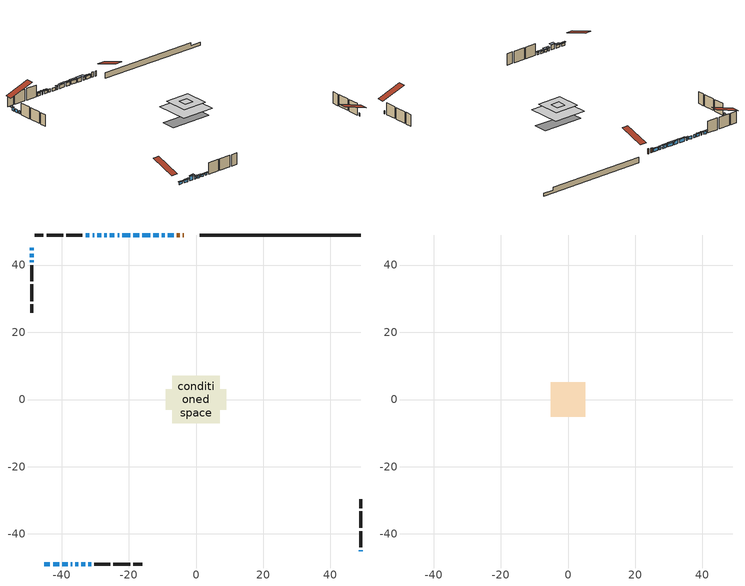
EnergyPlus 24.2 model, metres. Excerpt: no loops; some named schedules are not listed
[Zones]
conditioned space
 floor outside (Floor1 construction): -0.42,-0.42 -0.42,0.42 0.42,0.42 0.42,-0.42 z1.37
 floor outside (Floor2 construction): -0.68,-0.68 -0.68,0.68 0.68,0.68 0.68,-0.68 z1.37
 floor adiabatic (AdiabaticFloorConstruction): -7.13,-7.13 -7.13,7.13 7.13,7.13 7.13,-7.13 z3.81
 floor foundation (Slab1 construction): -8.95,-3.01 -8.95,3.01 8.95,3.01 8.95,-3.01 z-1.07
 wall outside (AdiabaticWallConstruction 1): -3.62,48.92 -3.97,48.92 / -4.9,48.92 -5.72,48.92 z1.37:3.4
 wall outside (AdiabaticWallConstruction): -6.65,48.92 -8.43,48.92 / -9.36,48.92 -10.12,48.92 z1.37:2.64; -45.16,-48.92 -43.43,-48.92 z1.37:2.29; 48.92,-45.16 48.92,-44.8 / -24.25,48.92 -25.63,48.92 / -26.56,48.92 -27.3,48.92 / -48.92,43.4 -48.92,42.37 / -48.92,41.45 -48.92,40.87 z1.37:2.59; -11.05,48.92 -12.73,48.92 / -13.65,48.92 -16.02,48.92 / -16.94,48.92 -18.62,48.92 / -19.55,48.92 -21.94,48.92 / -48.92,45.16 -48.92,44.32 z1.37:2.84; -22.86,48.92 -23.32,48.92 / -28.22,48.92 -29.39,48.92 / -30.32,48.92 -30.78,48.92 / -31.71,48.92 -32.85,48.92 z1.37:2.54; -42.51,-48.92 -40.73,-48.92 z1.37:2.51; -39.8,-48.92 -38.2,-48.92 z1.37:3.4; -37.27,-48.92 -36.81,-48.92 z1.37:2.39; -35.89,-48.92 -35.04,-48.92 z1.37:2.36; -34.12,-48.92 -32.95,-48.92 / -32.02,-48.92 -31.18,-48.92 z1.37:2.23
 wall outside (Wall1 construction): -33.78,48.92 -38.53,48.92 / -30.25,-48.92 -25.5,-48.92 / -48.92,39.94 -48.92,35.19 / 48.92,-43.87 48.92,-39.12 z1.37:6.25
 wall outside (Wall2 construction): -39.46,48.92 -44.44,48.92 / -24.58,-48.92 -19.59,-48.92 / -48.92,34.26 -48.92,29.28 / 48.92,-38.19 48.92,-33.21 z1.37:6.25
 wall outside (Wall3 construction): -45.37,48.92 -47.99,48.92 / -18.66,-48.92 -16.04,-48.92 / -48.92,28.35 -48.92,25.73 / 48.92,-32.28 48.92,-29.65 z1.37:6.25
 wall foundation (FoundationWall1 construction): 1.07,48.92,-1.07 1.07,48.92,1.37 44.14,48.92,1.37 44.14,48.92,0.07 48.92,48.92,0.07 48.92,48.92,-1.07
 window (WindowConstruction): -6.65,48.92 -8.43,48.92 z1.37:2.64
 window (WindowConstruction 7): -45.16,-48.92 -43.43,-48.92 z1.37:2.28
 window (WindowConstruction 18): -9.36,48.92 -10.12,48.92 z1.37:2.64
 window (WindowConstruction 8): 48.92,-45.16 48.92,-44.8 z1.37:2.59
 window (WindowConstruction 9): -11.05,48.92 -12.73,48.92 z1.37:2.84
 window (WindowConstruction 10): -13.65,48.92 -16.02,48.92 z1.37:2.84
 window (WindowConstruction 11): -16.95,48.92 -18.62,48.92 z1.37:2.84
 window (WindowConstruction 12): -19.55,48.92 -21.94,48.92 z1.37:2.84
 window (WindowConstruction 1): -22.87,48.92 -23.32,48.92 z1.37:2.54
 window (WindowConstruction 13): -42.51,-48.92 -40.73,-48.92 z1.37:2.51
 window (WindowConstruction 14): -39.8,-48.92 -38.2,-48.92 z1.37:3.4
 window (WindowConstruction 15): -37.27,-48.92 -36.81,-48.92 z1.37:2.38
 window (WindowConstruction 16): -35.88,-48.92 -35.05,-48.92 z1.37:2.36
 window (WindowConstruction 17): -48.92,45.16 -48.92,44.32 z1.37:2.84
 window (WindowConstruction 19): -24.25,48.92 -25.63,48.92 z1.37:2.59
 window (WindowConstruction 20): -26.56,48.92 -27.3,48.92 z1.37:2.59
 window (WindowConstruction 21): -48.92,43.4 -48.92,42.37 z1.37:2.59
 window (WindowConstruction 22): -48.92,41.45 -48.92,40.87 z1.37:2.59
 window (WindowConstruction 2): -28.22,48.92 -29.39,48.92 z1.37:2.54
 window (WindowConstruction 3): -30.32,48.92 -30.78,48.92 z1.37:2.54
 window (WindowConstruction 4): -31.71,48.92 -32.85,48.92 z1.37:2.54
 window (WindowConstruction 5): -34.12,-48.92 -32.95,-48.92 z1.37:2.23
 window (WindowConstruction 6): -32.02,-48.92 -31.18,-48.92 z1.37:2.23
 door (Door): -3.62,48.92 -3.97,48.92 z1.37:3.4
 door (Door 1): -4.9,48.92 -5.72,48.92 z1.37:3.4
 ceiling adiabatic (AdiabaticFloorConstruction): 7.13,-7.13 7.13,7.13 -7.13,7.13 -7.13,-7.13 z3.81
attic - vented
 floor to conditioned space (Floor3 construction Reversed): -1.85,-1.85 -1.85,1.85 1.85,1.85 1.85,-1.85 z6.25
 floor to conditioned space (Floor4 construction Reversed): -5.19,-5.19 -5.19,5.19 5.19,5.19 5.19,-5.19 z6.25
 roof outside (Roof1 construction): -2.69,48.92,6.25 -2.69,38.18,9.83 0.14,38.18,9.83 0.14,48.92,6.25; -46.09,-48.92,6.25 -46.09,-38.18,9.83 -48.92,-38.18,9.83 -48.92,-48.92,6.25; -48.92,46.09,6.25 -38.18,46.09,9.83 -38.18,48.92,9.83 -48.92,48.92,6.25; 48.92,-46.09,6.25 38.18,-46.09,9.83 38.18,-48.92,9.83 48.92,-48.92,6.25
shading: -8.73,48.92 -6.35,48.92 -6.35,49.53 -8.73,49.53 z2.94; -43.14,-48.92 -45.46,-48.92 -45.46,-49.53 -43.14,-49.53 z2.58; -10.42,48.92 -9.06,48.92 -9.06,50.44 -10.42,50.44 z2.94; -13.02,48.92 -10.75,48.92 -10.75,49.83 -13.02,49.83 z3.14; -16.32,48.92 -13.36,48.92 -13.36,49.83 -16.32,49.83 z3.14; -18.92,48.92 -16.65,48.92 -16.65,49.53 -18.92,49.53 z3.14; -22.24,48.92 -19.25,48.92 -19.25,49.53 -22.24,49.53 z3.14; -23.62,48.92 -22.57,48.92 -22.57,49.53 -23.62,49.53 z2.84; -40.43,-48.92 -42.8,-48.92 -42.8,-49.83 -40.43,-49.83 z2.81; -37.9,-48.92 -40.1,-48.92 -40.1,-49.83 -37.9,-49.83 z3.7; -36.51,-48.92 -37.57,-48.92 -37.57,-49.83 -36.51,-49.83 z2.68; -34.75,-48.92 -36.18,-48.92 -36.18,-49.83 -34.75,-49.83 z2.66; -48.92,44.03 -48.92,45.46 -49.83,45.46 -49.83,44.03 z3.14; -29.69,48.92 -27.93,48.92 -27.93,49.53 -29.69,49.53 z2.84; -31.08,48.92 -30.02,48.92 -30.02,49.53 -31.08,49.53 z2.84; -33.15,48.92 -31.41,48.92 -31.41,49.53 -33.15,49.53 z2.84; -32.65,-48.92 -34.41,-48.92 -34.41,-49.53 -32.65,-49.53 z2.53; -30.88,-48.92 -32.32,-48.92 -32.32,-49.53 -30.88,-49.53 z2.53
[Building]
Building 1: Terrain=Suburbs
[Site:Location]
Vancouver Intl AP_BC: Latitude {deg}=49.19; Longitude {deg}=-123.18; Time Zone {hr}=-8; Elevation {m}=4; Keep Site Location Information=Yes
[Site:GroundTemperature:Shallow]
8.06451, 6.96315, 6.87495, 7.3976, 9.49575, 11.5841, 13.3946, 14.5416, 14.639, 13.7062, 11.9418, 9.91751
[Site:WaterMainsTemperature]
Calculation Method=Schedule; Temperature Schedule=mains temperature schedule
[Material] Roughness=Rough; Thermal Absorptance=0.9
Name | Thickness {m} | Conductivity {W/m-K} | Density {kg/m3} | Specific Heat {J/kg-K} | Solar Absorptance | Visible Absorptance
asphalt or fiberglass shingles | 0.00635 | 0.162714 | 1121.4 | 1465.45 | 0.4 | 0.4
ceiling loosefill ins | 0.0846667 | 0.0480833 | 16.02 | 1046.75 | 0.7 | 0.7
ceiling stud and cavity | 0.1397 | 0.0989241 | 65.682 | 1177.47 | 0.7 | 0.7
ceiling stud and cavity 1 | 0.1397 | 0.0960498 | 65.682 | 1177.47 | 0.7 | 0.7
concrete 4.0 in. | 0.1016 | 1.803125 | 2242.8 | 837.4 | 0.7 | 0.7
concrete 8.0 in. | 0.2032 | 1.803125 | 2242.8 | 837.4 | 0.7 | 0.7
door material | 0.04445 | 0.188738 | 512.64 | 1214.23 | 0.7 | 0.7
exterior vertical ins | 0.0416097 | 0.029427 | 32.04 | 1214.23 | 0.7 | 0.7
floor covering | 0.0127 | 0.0433444 | 54.468 | 1339.84 | 0.6 | 0.6
floor rigid ins; wall rigid ins | 0.512978 | 0.029427 | 32.04 | 1214.23 | 0.7 | 0.7
floor stud and cavity | 0.1397 | 0.783992 | 92.3553 | 1139.71 | 0.7 | 0.7
floor stud and cavity 1 | 0.1397 | 0.77632 | 92.3553 | 1139.71 | 0.7 | 0.7
floor stud and cavity 2 | 0.1397 | 1.75129 | 37.0049 | 1207.88 | 0.7 | 0.7
furniture material conditioned space 1 | 0.1524 | 0.115458 | 640.8 | 1214.23 | 0.6 | 0.6
gypsum board | 0.0127 | 0.160291 | 801 | 837.4 | 0.6 | 0.6
gypsum board 1 | 0.00254 | 0.160291 | 801 | 837.4 | 0.6 | 0.6
gypsum board 2 | 0.0127 | 0.160291 | 801 | 837.4 | 0.7 | 0.7
osb sheathing 0.5 in. | 0.0127 | 0.115458 | 512.64 | 1214.23 | 0.7 | 0.7
osb sheathing 0.75 in. | 0.01905 | 0.115458 | 512.64 | 1214.23 | 0.7 | 0.7
wall stud and cavity | 0.1397 | 0.101716 | 139.0536 | 1170.24 | 0.7 | 0.7
wall stud and cavity 1 | 0.1397 | 0.102372 | 139.0536 | 1170.24 | 0.7 | 0.7
wall stud and cavity 2 | 0.0889 | 0.49837 | 6.31874 | 1174.65 | 0.7 | 0.7
wall stud and cavity 3 | 0.0889 | 0.380278 | 52.3479 | 1209.89 | 0.7 | 0.7
wall stud and cavity 4 | 0.0889 | 0.391764 | 83.0341 | 1211.67 | 0.7 | 0.7
wood siding | 0.0254 | 0.102417 | 544.68 | 1172.36 | 0.4 | 0.4
wood siding 1 | 0.00254 | 0.102417 | 544.68 | 1172.36 | 0.4 | 0.4
wood siding 2; wood siding 3 | 0.0254 | 0.102417 | 544.68 | 1172.36 | 0.7 | 0.7
[WindowMaterial:SimpleGlazingSystem]
Name | U-Factor {W/m2-K} | Solar Heat Gain Coefficient
WindowMaterial | 3.52206 | 0.71
WindowMaterial 1 | 6.82552 | 0.53
WindowMaterial 10 | 3.8741 | 0.7
WindowMaterial 11 | 3.86842 | 0.7
WindowMaterial 12 | 4.187525 | 0.68
WindowMaterial 13 | 4.29711 | 0.68
WindowMaterial 14 | 6.88685 | 0.53
WindowMaterial 15 | 3.94791 | 0.68
WindowMaterial 16 | 4.56398 | 0.63
WindowMaterial 17 | 4.434518 | 0.67
WindowMaterial 18 | 5.37309 | 0.62
WindowMaterial 19 | 4.59521 | 0.66
WindowMaterial 2 | 3.704895 | 0.69
WindowMaterial 20 | 5.135751 | 0.63
WindowMaterial 3 | 5.47019 | 0.56
WindowMaterial 4 | 3.71455 | 0.69
WindowMaterial 5 | 4.73034 | 0.65
WindowMaterial 6 | 5.09657 | 0.63
WindowMaterial 7 | 4.37036 | 0.67
WindowMaterial 8 | 4.59123 | 0.63
WindowMaterial 9 | 3.78779 | 0.69
[Construction]
AdiabaticFloorConstruction: floor stud and cavity 2, floor rigid ins, osb sheathing 0.75 in., floor covering
AdiabaticWallConstruction: wood siding 2, wall rigid ins, wall stud and cavity 3, gypsum board
AdiabaticWallConstruction 1: wood siding 3, wall rigid ins, wall stud and cavity 3, gypsum board
Door; Door 1: door material
Floor1 construction: floor stud and cavity, osb sheathing 0.75 in., floor covering
Floor2 construction: floor stud and cavity 1, osb sheathing 0.75 in., floor covering
Floor3 construction Reversed: gypsum board, ceiling stud and cavity, ceiling loosefill ins
Floor4 construction Reversed: gypsum board, ceiling stud and cavity 1, ceiling loosefill ins
FoundationWall1 construction: concrete 8.0 in., gypsum board 2
furniture construction conditioned space 1: furniture material conditioned space 1
PartitionWallConstruction: gypsum board, wall stud and cavity 4, gypsum board
Roof1 construction: asphalt or fiberglass shingles
Slab1 construction: concrete 4.0 in.
Wall1 construction: wood siding, osb sheathing 0.5 in., wall stud and cavity, gypsum board
Wall2 construction: wood siding, osb sheathing 0.5 in., wall stud and cavity 1, gypsum board
Wall3 construction: wood siding 1, wall stud and cavity 2, gypsum board 1
WindowConstruction: WindowMaterial
WindowConstruction 1: WindowMaterial 1
WindowConstruction 10: WindowMaterial 10
WindowConstruction 11; WindowConstruction 17; WindowConstruction 9: WindowMaterial 9
WindowConstruction 12: WindowMaterial 11
WindowConstruction 13: WindowMaterial 12
WindowConstruction 14: WindowMaterial 13
WindowConstruction 15: WindowMaterial 14
WindowConstruction 16: WindowMaterial 15
WindowConstruction 18: WindowMaterial 16
WindowConstruction 19: WindowMaterial 17
WindowConstruction 2: WindowMaterial 2
WindowConstruction 20: WindowMaterial 18
WindowConstruction 21: WindowMaterial 19
WindowConstruction 22: WindowMaterial 20
WindowConstruction 3: WindowMaterial 3
WindowConstruction 4: WindowMaterial 4
WindowConstruction 5: WindowMaterial 5
WindowConstruction 6: WindowMaterial 6
WindowConstruction 7: WindowMaterial 7
WindowConstruction 8: WindowMaterial 8
[Zone] Multiplier=1; Part of Total Floor Area=Yes
Name | Volume {m3}
attic - vented | 70.681
conditioned space | 820.8
[Space]
Name | Zone | Volume {m3}
attic - vented 1 | attic - vented | 70.681
conditioned space 1 | conditioned space | 820.8
[ZoneInfiltration:EffectiveLeakageArea]
infil attic - vented 1: Zone or Space=attic - vented 1; Schedule=Always On Discrete; Effective Air Leakage Area {cm2}=5032.14; Stack Coefficient=0.00024897; Wind Coefficient=1.06609e-05
[ZoneMixing]
whole house fan mix: Zone or Space=attic - vented; Schedule=Always On Continuous; Design Flow Rate Calculation Method=Flow/Zone; Design Flow Rate {m3/s}=0; Source Zone or Space=conditioned space
[SurfaceProperty:ExposedFoundationPerimeter]
Slab1: Exposed Perimeter Calculation Method=TotalExposedPerimeter; Total Exposed Perimeter {m}=47.854
[InternalMass] Zone or ZoneList=conditioned space; Space or SpaceList=conditioned space 1
Name | Construction | Surface Area {m2}
furniture mass conditioned space 1 | furniture construction conditioned space 1 | 125.568
partition wall mass | PartitionWallConstruction | 313.92
[Lights]
interior lighting: Zone or ZoneList or Space or SpaceList=conditioned space 1; Schedule=interior lighting schedule; Design Level Calculation Method=LightingLevel; Lighting Level {W}=343.2; Return Air Fraction=0; Fraction Radiant=0.6; Fraction Visible=0.2; Fraction Replaceable=1
[People]
occupants: Zone or ZoneList or Space or SpaceList=conditioned space 1; Number of People Schedule=occupants schedule; Number of People Calculation Method=People; Number of People=3; Fraction Radiant=0.314171; Sensible Heat Fraction=0.56303; Activity Level Schedule=occupants activity schedule; Carbon Dioxide Generation Rate {m3/s-W}=0; Enable ASHRAE 55 Comfort Warnings=No; Mean Radiant Temperature Calculation Type=EnclosureAveraged
[ElectricEquipment] Zone or ZoneList or Space or SpaceList=conditioned space 1; Design Level Calculation Method=EquipmentLevel
Name | Schedule | Design Level {W} | Fraction Latent | Fraction Radiant | Fraction Lost
clothes dryer | clothes dryer schedule | 140.772 | 0.015 | 0.081 | 0.85
clothes washer | clothes washer schedule | 32.1985 | 0.03 | 0.162 | 0.7
cooking range | cooking range schedule | 215.147 | 0.08 | 0.432 | 0.2
dishwasher | dishwasher schedule | 66.8632 | 0.3 | 0.18 | 0.4
fridge | fridge schedule | 72.9452 | 0 | 0.6 | 0
mech vent bath fan 0 | mech vent bath fan 0 schedule | 25.1 | 0 | 0 | 1
mech vent bath fan 1 | mech vent bath fan 1 schedule | 25.1 | 0 | 0 | 1
mech vent house fan | mech vent house fan schedule | 0 | 0 | 0 | 1
mech vent house fan cfis | mech vent house fan cfis schedule | 0 | 0 | 0 | 0
mech vent range fan 0 | mech vent range fan 0 schedule | 57 | 0 | 0 | 1
misc plug loads | misc plug loads schedule | 494.7 | 0.045 | 0.513 | 0.1
whole house fan | Always On Discrete | 0 | 0 | 0 | 1
[OtherEquipment] Zone or ZoneList or Space or SpaceList=conditioned space 1; Design Level Calculation Method=EquipmentLevel
Name | Fuel Type | Schedule | Design Level {W} | Fraction Latent | Fraction Radiant | Fraction Lost
clothes dryer 1 | Electricity | clothes dryer schedule | 0 | 0.015 | 0.081 | 0.85
cooking range 1 | Electricity | cooking range schedule | 0 | 0.08 | 0.432 | 0.2
general water use latent | None | general water use schedule | 62.594 | 1 | 0 | 0
general water use sensible | None | general water use schedule | -61.6891 | 0 | 0.6 | 0
mech vent house fan latent load | None | Always On Discrete | 0 | 1 | 0 | 0
mech vent house fan sensible load | None | Always On Discrete | 0 | 0 | 0 | 0
water heater energy adjustment1 | NaturalGas | Always On Discrete | 0.01 | 0 | 0 | 1
[ZoneInfiltration:DesignFlowRate] Zone or ZoneList or Space or SpaceList=conditioned space 1; Schedule=Always On Discrete; Design Flow Rate Calculation Method=Flow/Zone; Design Flow Rate {m3/s}=0
infil flow; natural vent flow; whole house fan flow
[Foundation:Kiva]
Foundation Kiva 1: Initial Indoor Air Temperature {C}=18; Wall Height Above Grade {m}=1.36998; Wall Depth Below Slab {m}=0.2032; Custom Block Material Name 1=exterior vertical ins; Custom Block Depth 1 {m}=2.43998; Custom Block X Position 1 {m}=0.2159; Custom Block Z Position 1 {m}=0
[Foundation:Kiva:Settings]
Soil Conductivity {W/m-K}=0.849921; Soil Density {kg/m3}=1842.3; Soil Specific Heat {J/kg-K}=418.7; Ground Solar Absorptivity=0.9; Ground Thermal Absorptivity=0.9; Ground Surface Roughness {m}=0.03; Far-Field Width {m}=40; Deep-Ground Boundary Condition=ZeroFlux; Deep-Ground Depth {m}=40; Minimum Cell Dimension {m}=0.2; Maximum Cell Growth Coefficient=3; Simulation Timestep=Timestep
[Exterior:Lights]
exterior lighting: Schedule=exterior lighting schedule; Design Level {W}=75.6
[Schedule:Constant]
Name | Hourly Value
Always On Continuous; mech vent house fan schedule; mech vent house fan cfis schedule; Always On Discrete | 1
occupants activity schedule | 117.228
fridge schedule | 0
[Schedule:Week:Daily]
interior lighting schedule Week Rule - Jan1-Jan27: interior lighting schedule day, interior lighting schedule day, interior lighting schedule day, interior lighting schedule day, interior lighting schedule day, interior lighting schedule day, interior lighting schedule day, interior lighting schedule default day, interior lighting schedule default day, interior lighting schedule default day, interior lighting schedule default day, interior lighting schedule default day
interior lighting schedule Week Rule - Jan28-Feb3: interior lighting schedule day, interior lighting schedule day, interior lighting schedule day, interior lighting schedule day, interior lighting schedule day 1, interior lighting schedule day 1, interior lighting schedule day 1, interior lighting schedule default day, interior lighting schedule default day, interior lighting schedule default day, interior lighting schedule default day, interior lighting schedule default day
interior lighting schedule Week Rule - Feb4-Feb24: interior lighting schedule day 1, interior lighting schedule day 1, interior lighting schedule day 1, interior lighting schedule day 1, interior lighting schedule day 1, interior lighting schedule day 1, interior lighting schedule day 1, interior lighting schedule default day, interior lighting schedule default day, interior lighting schedule default day, interior lighting schedule default day, interior lighting schedule default day
interior lighting schedule Week Rule - Feb25-Mar3: interior lighting schedule day 1, interior lighting schedule day 1, interior lighting schedule day 1, interior lighting schedule day 1, interior lighting schedule day 2, interior lighting schedule day 2, interior lighting schedule day 2, interior lighting schedule default day, interior lighting schedule default day, interior lighting schedule default day, interior lighting schedule default day, interior lighting schedule default day
interior lighting schedule Week Rule - Mar4-Mar31: interior lighting schedule day 2, interior lighting schedule day 2, interior lighting schedule day 2, interior lighting schedule day 2, interior lighting schedule day 2, interior lighting schedule day 2, interior lighting schedule day 2, interior lighting schedule default day, interior lighting schedule default day, interior lighting schedule default day, interior lighting schedule default day, interior lighting schedule default day
interior lighting schedule Week Rule - Apr1-Apr28: interior lighting schedule day 3, interior lighting schedule day 3, interior lighting schedule day 3, interior lighting schedule day 3, interior lighting schedule day 3, interior lighting schedule day 3, interior lighting schedule day 3, interior lighting schedule default day, interior lighting schedule default day, interior lighting schedule default day, interior lighting schedule default day, interior lighting schedule default day
interior lighting schedule Week Rule - Apr29-May5: interior lighting schedule day 3, interior lighting schedule day 3, interior lighting schedule day 4, interior lighting schedule day 4, interior lighting schedule day 4, interior lighting schedule day 4, interior lighting schedule day 4, interior lighting schedule default day, interior lighting schedule default day, interior lighting schedule default day, interior lighting schedule default day, interior lighting schedule default day
interior lighting schedule Week Rule - May6-May26: interior lighting schedule day 4, interior lighting schedule day 4, interior lighting schedule day 4, interior lighting schedule day 4, interior lighting schedule day 4, interior lighting schedule day 4, interior lighting schedule day 4, interior lighting schedule default day, interior lighting schedule default day, interior lighting schedule default day, interior lighting schedule default day, interior lighting schedule default day
interior lighting schedule Week Rule - May27-Jun2: interior lighting schedule day 4, interior lighting schedule day 4, interior lighting schedule day 4, interior lighting schedule day 4, interior lighting schedule day 4, interior lighting schedule day 5, interior lighting schedule day 5, interior lighting schedule default day, interior lighting schedule default day, interior lighting schedule default day, interior lighting schedule default day, interior lighting schedule default day
interior lighting schedule Week Rule - Jun3-Jun30: interior lighting schedule day 5, interior lighting schedule day 5, interior lighting schedule day 5, interior lighting schedule day 5, interior lighting schedule day 5, interior lighting schedule day 5, interior lighting schedule day 5, interior lighting schedule default day, interior lighting schedule default day, interior lighting schedule default day, interior lighting schedule default day, interior lighting schedule default day
interior lighting schedule Week Rule - Jul1-Jul28: interior lighting schedule day 6, interior lighting schedule day 6, interior lighting schedule day 6, interior lighting schedule day 6, interior lighting schedule day 6, interior lighting schedule day 6, interior lighting schedule day 6, interior lighting schedule default day, interior lighting schedule default day, interior lighting schedule default day, interior lighting schedule default day, interior lighting schedule default day
interior lighting schedule Week Rule - Jul29-Aug4: interior lighting schedule day 6, interior lighting schedule day 6, interior lighting schedule day 6, interior lighting schedule day 7, interior lighting schedule day 7, interior lighting schedule day 7, interior lighting schedule day 7, interior lighting schedule default day, interior lighting schedule default day, interior lighting schedule default day, interior lighting schedule default day, interior lighting schedule default day
interior lighting schedule Week Rule - Aug5-Aug25: interior lighting schedule day 7, interior lighting schedule day 7, interior lighting schedule day 7, interior lighting schedule day 7, interior lighting schedule day 7, interior lighting schedule day 7, interior lighting schedule day 7, interior lighting schedule default day, interior lighting schedule default day, interior lighting schedule default day, interior lighting schedule default day, interior lighting schedule default day
interior lighting schedule Week Rule - Aug26-Sep1: interior lighting schedule day 7, interior lighting schedule day 7, interior lighting schedule day 7, interior lighting schedule day 7, interior lighting schedule day 7, interior lighting schedule day 7, interior lighting schedule day 8, interior lighting schedule default day, interior lighting schedule default day, interior lighting schedule default day, interior lighting schedule default day, interior lighting schedule default day
interior lighting schedule Week Rule - Sep2-Sep29: interior lighting schedule day 8, interior lighting schedule day 8, interior lighting schedule day 8, interior lighting schedule day 8, interior lighting schedule day 8, interior lighting schedule day 8, interior lighting schedule day 8, interior lighting schedule default day, interior lighting schedule default day, interior lighting schedule default day, interior lighting schedule default day, interior lighting schedule default day
interior lighting schedule Week Rule - Sep30-Oct6: interior lighting schedule day 8, interior lighting schedule day 9, interior lighting schedule day 9, interior lighting schedule day 9, interior lighting schedule day 9, interior lighting schedule day 9, interior lighting schedule day 9, interior lighting schedule default day, interior lighting schedule default day, interior lighting schedule default day, interior lighting schedule default day, interior lighting schedule default day
interior lighting schedule Week Rule - Oct7-Oct27: interior lighting schedule day 9, interior lighting schedule day 9, interior lighting schedule day 9, interior lighting schedule day 9, interior lighting schedule day 9, interior lighting schedule day 9, interior lighting schedule day 9, interior lighting schedule default day, interior lighting schedule default day, interior lighting schedule default day, interior lighting schedule default day, interior lighting schedule default day
interior lighting schedule Week Rule - Oct28-Nov3: interior lighting schedule day 9, interior lighting schedule day 9, interior lighting schedule day 9, interior lighting schedule day 9, interior lighting schedule day 10, interior lighting schedule day 10, interior lighting schedule day 10, interior lighting schedule default day, interior lighting schedule default day, interior lighting schedule default day, interior lighting schedule default day, interior lighting schedule default day
interior lighting schedule Week Rule - Nov4-Nov24: interior lighting schedule day 10, interior lighting schedule day 10, interior lighting schedule day 10, interior lighting schedule day 10, interior lighting schedule day 10, interior lighting schedule day 10, interior lighting schedule day 10, interior lighting schedule default day, interior lighting schedule default day, interior lighting schedule default day, interior lighting schedule default day, interior lighting schedule default day
interior lighting schedule Week Rule - Nov25-Dec1: interior lighting schedule day 10, interior lighting schedule day 10, interior lighting schedule day 10, interior lighting schedule day 10, interior lighting schedule day 10, interior lighting schedule day 10, interior lighting schedule day 11, interior lighting schedule default day, interior lighting schedule default day, interior lighting schedule default day, interior lighting schedule default day, interior lighting schedule default day
interior lighting schedule Week Rule - Dec2-Dec31: interior lighting schedule day 11, interior lighting schedule day 11, interior lighting schedule day 11, interior lighting schedule day 11, interior lighting schedule day 11, interior lighting schedule day 11, interior lighting schedule day 11, interior lighting schedule default day, interior lighting schedule default day, interior lighting schedule default day, interior lighting schedule default day, interior lighting schedule default day
occupants schedule Week Rule - Jan1-Dec31: occupants schedule day, occupants schedule day, occupants schedule day, occupants schedule day, occupants schedule day, occupants schedule day, occupants schedule day, occupants schedule default day, occupants schedule default day, occupants schedule default day, occupants schedule default day, occupants schedule default day
clothes dryer schedule Week Rule - Jan1-Dec31: clothes dryer schedule day, clothes dryer schedule day, clothes dryer schedule day, clothes dryer schedule day, clothes dryer schedule day, clothes dryer schedule day, clothes dryer schedule day, clothes dryer schedule default day, clothes dryer schedule default day, clothes dryer schedule default day, clothes dryer schedule default day, clothes dryer schedule default day
clothes washer schedule Week Rule - Jan1-Dec31: clothes washer schedule day, clothes washer schedule day, clothes washer schedule day, clothes washer schedule day, clothes washer schedule day, clothes washer schedule day, clothes washer schedule day, clothes washer schedule default day, clothes washer schedule default day, clothes washer schedule default day, clothes washer schedule default day, clothes washer schedule default day
cooking range schedule Week Rule - Jan1-Dec31: cooking range schedule day, cooking range schedule day, cooking range schedule day, cooking range schedule day, cooking range schedule day, cooking range schedule day, cooking range schedule day, cooking range schedule default day, cooking range schedule default day, cooking range schedule default day, cooking range schedule default day, cooking range schedule default day
dishwasher schedule Week Rule - Jan1-Dec31: dishwasher schedule day, dishwasher schedule day, dishwasher schedule day, dishwasher schedule day, dishwasher schedule day, dishwasher schedule day, dishwasher schedule day, dishwasher schedule default day, dishwasher schedule default day, dishwasher schedule default day, dishwasher schedule default day, dishwasher schedule default day
mech vent bath fan 0 schedule Week Rule - Jan1-Dec31: mech vent bath fan 0 schedule day, mech vent bath fan 0 schedule day, mech vent bath fan 0 schedule day, mech vent bath fan 0 schedule day, mech vent bath fan 0 schedule day, mech vent bath fan 0 schedule day, mech vent bath fan 0 schedule day, mech vent bath fan 0 schedule default day, mech vent bath fan 0 schedule default day, mech vent bath fan 0 schedule default day, mech vent bath fan 0 schedule default day, mech vent bath fan 0 schedule default day
mech vent bath fan 1 schedule Week Rule - Jan1-Dec31: mech vent bath fan 1 schedule day, mech vent bath fan 1 schedule day, mech vent bath fan 1 schedule day, mech vent bath fan 1 schedule day, mech vent bath fan 1 schedule day, mech vent bath fan 1 schedule day, mech vent bath fan 1 schedule day, mech vent bath fan 1 schedule default day, mech vent bath fan 1 schedule default day, mech vent bath fan 1 schedule default day, mech vent bath fan 1 schedule default day, mech vent bath fan 1 schedule default day
mech vent range fan 0 schedule Week Rule - Jan1-Dec31: mech vent range fan 0 schedule day, mech vent range fan 0 schedule day, mech vent range fan 0 schedule day, mech vent range fan 0 schedule day, mech vent range fan 0 schedule day, mech vent range fan 0 schedule day, mech vent range fan 0 schedule day, mech vent range fan 0 schedule default day, mech vent range fan 0 schedule default day, mech vent range fan 0 schedule default day, mech vent range fan 0 schedule default day, mech vent range fan 0 schedule default day
misc plug loads schedule Week Rule - Jan1-Dec31: misc plug loads schedule day, misc plug loads schedule day, misc plug loads schedule day, misc plug loads schedule day, misc plug loads schedule day, misc plug loads schedule day, misc plug loads schedule day, misc plug loads schedule default day, misc plug loads schedule default day, misc plug loads schedule default day, misc plug loads schedule default day, misc plug loads schedule default day
general water use schedule Week Rule - Jan1-Dec31: general water use schedule day, general water use schedule day, general water use schedule day, general water use schedule day, general water use schedule day, general water use schedule day, general water use schedule day, general water use schedule default day, general water use schedule default day, general water use schedule default day, general water use schedule default day, general water use schedule default day
exterior lighting schedule Week Rule - Jan1-Jan27: exterior lighting schedule day, exterior lighting schedule day, exterior lighting schedule day, exterior lighting schedule day, exterior lighting schedule day, exterior lighting schedule day, exterior lighting schedule day, exterior lighting schedule default day, exterior lighting schedule default day, exterior lighting schedule default day, exterior lighting schedule default day, exterior lighting schedule default day
exterior lighting schedule Week Rule - Jan28-Feb3: exterior lighting schedule day, exterior lighting schedule day, exterior lighting schedule day, exterior lighting schedule day, exterior lighting schedule day 1, exterior lighting schedule day 1, exterior lighting schedule day 1, exterior lighting schedule default day, exterior lighting schedule default day, exterior lighting schedule default day, exterior lighting schedule default day, exterior lighting schedule default day
exterior lighting schedule Week Rule - Feb4-Feb24: exterior lighting schedule day 1, exterior lighting schedule day 1, exterior lighting schedule day 1, exterior lighting schedule day 1, exterior lighting schedule day 1, exterior lighting schedule day 1, exterior lighting schedule day 1, exterior lighting schedule default day, exterior lighting schedule default day, exterior lighting schedule default day, exterior lighting schedule default day, exterior lighting schedule default day
exterior lighting schedule Week Rule - Feb25-Mar3: exterior lighting schedule day 1, exterior lighting schedule day 1, exterior lighting schedule day 1, exterior lighting schedule day 1, exterior lighting schedule day 2, exterior lighting schedule day 2, exterior lighting schedule day 2, exterior lighting schedule default day, exterior lighting schedule default day, exterior lighting schedule default day, exterior lighting schedule default day, exterior lighting schedule default day
exterior lighting schedule Week Rule - Mar4-Mar31: exterior lighting schedule day 2, exterior lighting schedule day 2, exterior lighting schedule day 2, exterior lighting schedule day 2, exterior lighting schedule day 2, exterior lighting schedule day 2, exterior lighting schedule day 2, exterior lighting schedule default day, exterior lighting schedule default day, exterior lighting schedule default day, exterior lighting schedule default day, exterior lighting schedule default day
exterior lighting schedule Week Rule - Apr1-Apr28: exterior lighting schedule day 3, exterior lighting schedule day 3, exterior lighting schedule day 3, exterior lighting schedule day 3, exterior lighting schedule day 3, exterior lighting schedule day 3, exterior lighting schedule day 3, exterior lighting schedule default day, exterior lighting schedule default day, exterior lighting schedule default day, exterior lighting schedule default day, exterior lighting schedule default day
exterior lighting schedule Week Rule - Apr29-May5: exterior lighting schedule day 3, exterior lighting schedule day 3, exterior lighting schedule day 4, exterior lighting schedule day 4, exterior lighting schedule day 4, exterior lighting schedule day 4, exterior lighting schedule day 4, exterior lighting schedule default day, exterior lighting schedule default day, exterior lighting schedule default day, exterior lighting schedule default day, exterior lighting schedule default day
[Schedule:Year]
interior lighting schedule: interior lighting schedule Week Rule - Jan1-Jan27, 1, 1, 1, 27, interior lighting schedule Week Rule - Jan28-Feb3, 1, 28, 2, 3, interior lighting schedule Week Rule - Feb4-Feb24, 2, 4, 2, 24, interior lighting schedule Week Rule - Feb25-Mar3, 2, 25, 3, 3, interior lighting schedule Week Rule - Mar4-Mar31, 3, 4, 3, 31, interior lighting schedule Week Rule - Apr1-Apr28, 4, 1, 4, 28, interior lighting schedule Week Rule - Apr29-May5, 4, 29, 5, 5, interior lighting schedule Week Rule - May6-May26, 5, 6, 5, 26, interior lighting schedule Week Rule - May27-Jun2, 5, 27, 6, 2, interior lighting schedule Week Rule - Jun3-Jun30, 6, 3, 6, 30, interior lighting schedule Week Rule - Jul1-Jul28, 7, 1, 7, 28, interior lighting schedule Week Rule - Jul29-Aug4, 7, 29, 8, 4, interior lighting schedule Week Rule - Aug5-Aug25, 8, 5, 8, 25, interior lighting schedule Week Rule - Aug26-Sep1, 8, 26, 9, 1, interior lighting schedule Week Rule - Sep2-Sep29, 9, 2, 9, 29, interior lighting schedule Week Rule - Sep30-Oct6, 9, 30, 10, 6, interior lighting schedule Week Rule - Oct7-Oct27, 10, 7, 10, 27, interior lighting schedule Week Rule - Oct28-Nov3, 10, 28, 11, 3, interior lighting schedule Week Rule - Nov4-Nov24, 11, 4, 11, 24, interior lighting schedule Week Rule - Nov25-Dec1, 11, 25, 12, 1, interior lighting schedule Week Rule - Dec2-Dec31, 12, 2, 12, 31
occupants schedule: occupants schedule Week Rule - Jan1-Dec31, 1, 1, 12, 31
clothes dryer schedule: clothes dryer schedule Week Rule - Jan1-Dec31, 1, 1, 12, 31
clothes washer schedule: clothes washer schedule Week Rule - Jan1-Dec31, 1, 1, 12, 31
cooking range schedule: cooking range schedule Week Rule - Jan1-Dec31, 1, 1, 12, 31
dishwasher schedule: dishwasher schedule Week Rule - Jan1-Dec31, 1, 1, 12, 31
mech vent bath fan 0 schedule: mech vent bath fan 0 schedule Week Rule - Jan1-Dec31, 1, 1, 12, 31
mech vent bath fan 1 schedule: mech vent bath fan 1 schedule Week Rule - Jan1-Dec31, 1, 1, 12, 31
mech vent range fan 0 schedule: mech vent range fan 0 schedule Week Rule - Jan1-Dec31, 1, 1, 12, 31
misc plug loads schedule: misc plug loads schedule Week Rule - Jan1-Dec31, 1, 1, 12, 31
general water use schedule: general water use schedule Week Rule - Jan1-Dec31, 1, 1, 12, 31
exterior lighting schedule: exterior lighting schedule Week Rule - Jan1-Jan27, 1, 1, 1, 27, exterior lighting schedule Week Rule - Jan28-Feb3, 1, 28, 2, 3, exterior lighting schedule Week Rule - Feb4-Feb24, 2, 4, 2, 24, exterior lighting schedule Week Rule - Feb25-Mar3, 2, 25, 3, 3, exterior lighting schedule Week Rule - Mar4-Mar31, 3, 4, 3, 31, exterior lighting schedule Week Rule - Apr1-Apr28, 4, 1, 4, 28, exterior lighting schedule Week Rule - Apr29-May5, 4, 29, 5, 5, exterior lighting schedule Week Rule - May6-May26, 5, 6, 5, 26, exterior lighting schedule Week Rule - May27-Jun2, 5, 27, 6, 2, exterior lighting schedule Week Rule - Jun3-Jun30, 6, 3, 6, 30, exterior lighting schedule Week Rule - Jul1-Jul28, 7, 1, 7, 28, exterior lighting schedule Week Rule - Jul29-Aug4, 7, 29, 8, 4, exterior lighting schedule Week Rule - Aug5-Aug25, 8, 5, 8, 25, exterior lighting schedule Week Rule - Aug26-Sep1, 8, 26, 9, 1, exterior lighting schedule Week Rule - Sep2-Sep29, 9, 2, 9, 29, exterior lighting schedule Week Rule - Sep30-Oct6, 9, 30, 10, 6, exterior lighting schedule Week Rule - Oct7-Oct27, 10, 7, 10, 27, exterior lighting schedule Week Rule - Oct28-Nov3, 10, 28, 11, 3, exterior lighting schedule Week Rule - Nov4-Nov24, 11, 4, 11, 24, exterior lighting schedule Week Rule - Nov25-Dec1, 11, 25, 12, 1, exterior lighting schedule Week Rule - Dec2-Dec31, 12, 2, 12, 31
[Schedule:Compact]
mains temperature schedule: Through: 01/01, For: AllDays, Until: 24:00, 11.375, Through: 01/02, For: AllDays, Until: 24:00, 11.3367, Through: 01/03, For: AllDays, Until: 24:00, 11.2994, Through: 01/04, For: AllDays, Until: 24:00, 11.2628, Through: 01/05, For: AllDays, Until: 24:00, 11.2267, Through: 01/06, For: AllDays, Until: 24:00, 11.1917, Through: 01/07, For: AllDays, Until: 24:00, 11.1578, Through: 01/08, For: AllDays, Until: 24:00, 11.1244, Through: 01/09, For: AllDays, Until: 24:00, 11.0917, Through: 01/10, For: AllDays, Until: 24:00, 11.06, Through: 01/11, For: AllDays, Until: 24:00, 11.0289, Through: 01/12, For: AllDays, Until: 24:00, 10.9989, Through: 01/13, For: AllDays, Until: 24:00, 10.97, Through: 01/14, For: AllDays, Until: 24:00, 10.9417, Through: 01/15, For: AllDays, Until: 24:00, 10.9139, Through: 01/16, For: AllDays, Until: 24:00, 10.8878, Through: 01/17, For: AllDays, Until: 24:00, 10.8622, Through: 01/18, For: AllDays, Until: 24:00, 10.8372, Through: 01/19, For: AllDays, Until: 24:00, 10.8133, Through: 01/20, For: AllDays, Until: 24:00, 10.7906, Through: 01/21, For: AllDays, Until: 24:00, 10.7683, Through: 01/22, For: AllDays, Until: 24:00, 10.7478, Through: 01/23, For: AllDays, Until: 24:00, 10.7272, Through: 01/24, For: AllDays, Until: 24:00, 10.7083, Through: 01/25, For: AllDays, Until: 24:00, 10.69, Through: 01/26, For: AllDays, Until: 24:00, 10.6728, Through: 01/27, For: AllDays, Until: 24:00, 10.6567, Through: 01/28, For: AllDays, Until: 24:00, 10.6411, Through: 01/29, For: AllDays, Until: 24:00, 10.6267, Through: 01/30, For: AllDays, Until: 24:00, 10.6133, Through: 01/31, For: AllDays, Until: 24:00, 10.6011, Through: 02/01, For: AllDays, Until: 24:00, 10.59, Through: 02/02, For: AllDays, Until: 24:00, 10.5794, Through: 02/03, For: AllDays, Until: 24:00, 10.57, Through: 02/04, For: AllDays, Until: 24:00, 10.5617, Through: 02/05, For: AllDays, Until: 24:00, 10.5539, Through: 02/06, For: AllDays, Until: 24:00, 10.5478, Through: 02/07, For: AllDays, Until: 24:00, 10.5422, Through: 02/08, For: AllDays, Until: 24:00, 10.5378, Through: 02/09, For: AllDays, Until: 24:00, 10.5339, Through: 02/10, For: AllDays, Until: 24:00, 10.5317, Through: 02/11, For: AllDays, Until: 24:00, 10.53, Through: 02/12, For: AllDays, Until: 24:00, 10.53, Through: 02/13, For: AllDays, Until: 24:00, 10.5306, Through: 02/14, For: AllDays, Until: 24:00, 10.5317, Through: 02/15, For: AllDays, Until: 24:00, 10.5344, Through: 02/16, For: AllDays, Until: 24:00, 10.5378, Through: 02/17, For: AllDays, Until: 24:00, 10.5428, Through: 02/18, For: AllDays, Until: 24:00, 10.5483, Through: 02/19, For: AllDays, Until: 24:00, 10.5544, Through: 02/20, For: AllDays, Until: 24:00, 10.5622, Through: 02/21, For: AllDays, Until: 24:00, 10.5706, Through: 02/22, For: AllDays, Until: 24:00, 10.5806, Through: 02/23, For: AllDays, Until: 24:00, 10.5911, Through: 02/24, For: AllDays, Until: 24:00, 10.6022, Through: 02/25, For: AllDays, Until: 24:00, 10.615, Through: 02/26, For: AllDays, Until: 24:00, 10.6283, Through: 02/27, For: AllDays, Until: 24:00, 10.6428, Through: 02/28, For: AllDays, Until: 24:00, 10.6583, Through: 03/01, For: AllDays, Until: 24:00, 10.6744, Through: 03/02, For: AllDays, Until: 24:00, 10.6917, Through: 03/03, For: AllDays, Until: 24:00, 10.71, Through: 03/04, For: AllDays, Until: 24:00, 10.7294, Through: 03/05, For: AllDays, Until: 24:00, 10.7494, Through: 03/06, For: AllDays, Until: 24:00, 10.7706, Through: 03/07, For: AllDays, Until: 24:00, 10.7928, Through: 03/08, For: AllDays, Until: 24:00, 10.8161, Through: 03/09, For: AllDays, Until: 24:00, 10.84, Through: 03/10, For: AllDays, Until: 24:00, 10.8644, Through: 03/11, For: AllDays, Until: 24:00, 10.8906, Through: 03/12, For: AllDays, Until: 24:00, 10.9167, Through: 03/13, For: AllDays, Until: 24:00, 10.9444, Through: 03/14, For: AllDays, Until: 24:00, 10.9728, Through: 03/15, For: AllDays, Until: 24:00, 11.0022, Through: 03/16, For: AllDays, Until: 24:00, 11.0322, Through: 03/17, For: AllDays, Until: 24:00, 11.0633, Through: 03/18, For: AllDays, Until: 24:00, 11.095, Through: 03/19, For: AllDays, Until: 24:00, 11.1278, Through: 03/20, For: AllDays, Until: 24:00, 11.1611, Through: 03/21, For: AllDays, Until: 24:00, 11.1956, Through: 03/22, For: AllDays, Until: 24:00, 11.2306, Through: 03/23, For: AllDays, Until: 24:00, 11.2667, Through: 03/24, For: AllDays, Until: 24:00, 11.3033, Through: 03/25, For: AllDays, Until: 24:00, 11.3406, Through: 03/26, For: AllDays, Until: 24:00, 11.3789, Through: 03/27, For: AllDays, Until: 24:00, 11.4178, Through: 03/28, For: AllDays, Until: 24:00, 11.4572, Through: 03/29, For: AllDays, Until: 24:00, 11.4978, Through: 03/30, For: AllDays, Until: 24:00, 11.5389, Through: 03/31, For: AllDays, Until: 24:00, 11.5811, Through: 04/01, For: AllDays, Until: 24:00, 11.6233, Through: 04/02, For: AllDays, Until: 24:00, 11.6667, Through: 04/03, For: AllDays, Until: 24:00, 11.7106, Through: 04/04, For: AllDays, Until: 24:00, 11.755, Through: 04/05, For: AllDays, Until: 24:00, 11.8006, Through: 04/06, For: AllDays, Until: 24:00, 11.8461, Through: 04/07, For: AllDays, Until: 24:00, 11.8928, Through: 04/08, For: AllDays, Until: 24:00, 11.9394, Through: 04/09, For: AllDays, Until: 24:00, 11.9872, Through: 04/10, For: AllDays, Until: 24:00, 12.0356, Through: 04/11, For: AllDays, Until: 24:00, 12.0844, Through: 04/12, For: AllDays, Until: 24:00, 12.1333, Through: 04/13, For: AllDays, Until: 24:00, 12.1833, Through: 04/14, For: AllDays, Until: 24:00, 12.2339, Through: 04/15, For: AllDays, Until: 24:00, 12.2844, Through: 04/16, For: AllDays, Until: 24:00, 12.3361, Through: 04/17, For: AllDays, Until: 24:00, 12.3878, Through: 04/18, For: AllDays, Until: 24:00, 12.44, Through: 04/19, For: AllDays, Until: 24:00, 12.4928, Through: 04/20, For: AllDays, Until: 24:00, 12.5456, Through: 04/21, For: AllDays, Until: 24:00, 12.5994, Through: 04/22, For: AllDays, Until: 24:00, 12.6533, Through: 04/23, For: AllDays, Until: 24:00, 12.7072, Through: 04/24, For: AllDays, Until: 24:00, 12.7622, Through: 04/25, For: AllDays, Until: 24:00, 12.8172, Through: 04/26, For: AllDays, Until: 24:00, 12.8722, Through: 04/27, For: AllDays, Until: 24:00, 12.9278, Through: 04/28, For: AllDays, Until: 24:00, 12.9839, Through: 04/29, For: AllDays, Until: 24:00, 13.04, Through: 04/30, For: AllDays, Until: 24:00, 13.0961, Through: 05/01, For: AllDays, Until: 24:00, 13.1533, Through: 05/02, For: AllDays, Until: 24:00, 13.21, Through: 05/03, For: AllDays, Until: 24:00, 13.2672, Through: 05/04, For: AllDays, Until: 24:00, 13.3244, Through: 05/05, For: AllDays, Until: 24:00, 13.3817, Through: 05/06, For: AllDays, Until: 24:00, 13.4394, Through: 05/07, For: AllDays, Until: 24:00, 13.4972, Through: 05/08, For: AllDays, Until: 24:00, 13.555, Through: 05/09, For: AllDays, Until: 24:00, 13.6133, Through: 05/10, For: AllDays, Until: 24:00, 13.6711, Through: 05/11, For: AllDays, Until: 24:00, 13.7294, Through: 05/12, For: AllDays, Until: 24:00, 13.7878, Through: 05/13, For: AllDays, Until: 24:00, 13.8461, Through: 05/14, For: AllDays, Until: 24:00, 13.9044, Through: 05/15, For: AllDays, Until: 24:00, 13.9628, Through: 05/16, For: AllDays, Until: 24:00, 14.0211, Through: 05/17, For: AllDays, Until: 24:00, 14.0789, Through: 05/18, For: AllDays, Until: 24:00, 14.1372, Through: 05/19, For: AllDays, Until: 24:00, 14.1956, Through: 05/20, For: AllDays, Until: 24:00, 14.2533, Through: 05/21, For: AllDays, Until: 24:00, 14.3117, Through: 05/22, For: AllDays, Until: 24:00, 14.3694, Through: 05/23, For: AllDays, Until: 24:00, 14.4272, Through: 05/24, For: AllDays, Until: 24:00, 14.4844, Through: 05/25, For: AllDays, Until: 24:00, 14.5422, Through: 05/26, For: AllDays, Until: 24:00, 14.5994, Through: 05/27, For: AllDays, Until: 24:00, 14.6561, Through: 05/28, For: AllDays, Until: 24:00, 14.7128, Through: 05/29, For: AllDays, Until: 24:00, 14.7694, Through: 05/30, For: AllDays, Until: 24:00, 14.8261, Through: 05/31, For: AllDays, Until: 24:00, 14.8817, Through: 06/01, For: AllDays, Until: 24:00, 14.9378, Through: 06/02, For: AllDays, Until: 24:00, 14.9933, Through: 06/03, For: AllDays, Until: 24:00, 15.0483, Through: 06/04, For: AllDays, Until: 24:00, 15.1028, Through: 06/05, For: AllDays, Until: 24:00, 15.1572, Through: 06/06, For: AllDays, Until: 24:00, 15.2117, Through: 06/07, For: AllDays, Until: 24:00, 15.265, Through: 06/08, For: AllDays, Until: 24:00, 15.3183, Through: 06/09, For: AllDays, Until: 24:00, 15.3711, Through: 06/10, For: AllDays, Until: 24:00, 15.4239, Through: 06/11, For: AllDays, Until: 24:00, 15.4756, Through: 06/12, For: AllDays, Until: 24:00, 15.5272, Through: 06/13, For: AllDays, Until: 24:00, 15.5783, Through: 06/14, For: AllDays, Until: 24:00, 15.6289, Through: 06/15, For: AllDays, Until: 24:00, 15.6789, Through: 06/16, For: AllDays, Until: 24:00, 15.7283, Through: 06/17, For: AllDays, Until: 24:00, 15.7772, Through: 06/18, For: AllDays, Until: 24:00, 15.8261, Through: 06/19, For: AllDays, Until: 24:00, 15.8739, Through: 06/20, For: AllDays, Until: 24:00, 15.9211, Through: 06/21, For: AllDays, Until: 24:00, 15.9678, Through: 06/22, For: AllDays, Until: 24:00, 16.0139, Through: 06/23, For: AllDays, Until: 24:00, 16.0594, Through: 06/24, For: AllDays, Until: 24:00, 16.1044, Through: 06/25, For: AllDays, Until: 24:00, 16.1483, Through: 06/26, For: AllDays, Until: 24:00, 16.1922, Through: 06/27, For: AllDays, Until: 24:00, 16.235, Through: 06/28, For: AllDays, Until: 24:00, 16.2772, Through: 06/29, For: AllDays, Until: 24:00, 16.3183, Through: 06/30, For: AllDays, Until: 24:00, 16.3594, Through: 07/01, For: AllDays, Until: 24:00, 16.3994, Through: 07/02, For: AllDays, Until: 24:00, 16.4389, Through: 07/03, For: AllDays, Until: 24:00, 16.4772, Through: 07/04, For: AllDays, Until: 24:00, 16.515, Through: 07/05, For: AllDays, Until: 24:00, 16.5522, Through: 07/06, For: AllDays, Until: 24:00, 16.5883, Through: 07/07, For: AllDays, Until: 24:00, 16.6239, Through: 07/08, For: AllDays, Until: 24:00, 16.6583, Through: 07/09, For: AllDays, Until: 24:00, 16.6922, Through: 07/10, For: AllDays, Until: 24:00, 16.7256, Through: 07/11, For: AllDays, Until: 24:00, 16.7578, Through: 07/12, For: AllDays, Until: 24:00, 16.7889, Through: 07/13, For: AllDays, Until: 24:00, 16.8194, Through: 07/14, For: AllDays, Until: 24:00, 16.8489, Through: 07/15, For: AllDays, Until: 24:00, 16.8778, Through: 07/16, For: AllDays, Until: 24:00, 16.9056, Through: 07/17, For: AllDays, Until: 24:00, 16.9328, Through: 07/18, For: AllDays, Until: 24:00, 16.9589, Through: 07/19, For: AllDays, Until: 24:00, 16.9839, Through: 07/20, For: AllDays, Until: 24:00, 17.0083, Through: 07/21, For: AllDays, Until: 24:00, 17.0317, Through: 07/22, For: AllDays, Until: 24:00, 17.0544, Through: 07/23, For: AllDays, Until: 24:00, 17.0761, Through: 07/24, For: AllDays, Until: 24:00, 17.0967, Through: 07/25, For: AllDays, Until: 24:00, 17.1161, Through: 07/26, For: AllDays, Until: 24:00, 17.135, Through: 07/27, For: AllDays, Until: 24:00, 17.1528, Through: 07/28, For: AllDays, Until: 24:00, 17.1694, Through: 07/29, For: AllDays, Until: 24:00, 17.1856, Through: 07/30, For: AllDays, Until: 24:00, 17.2, Through: 07/31, For: AllDays, Until: 24:00, 17.2144, Through: 08/01, For: AllDays, Until: 24:00, 17.2272, Through: 08/02, For: AllDays, Until: 24:00, 17.2389, Through: 08/03, For: AllDays, Until: 24:00, 17.25, Through: 08/04, For: AllDays, Until: 24:00, 17.26, Through: 08/05, For: AllDays, Until: 24:00, 17.2689, Through: 08/06, For: AllDays, Until: 24:00, 17.2772, Through: 08/07, For: AllDays, Until: 24:00, 17.2839, Through: 08/08, For: AllDays, Until: 24:00, 17.29, Through: 08/09, For: AllDays, Until: 24:00, 17.295, Through: 08/10, For: AllDays, Until: 24:00, 17.2989, Through: 08/11, For: AllDays, Until: 24:00, 17.3022, Through: 08/12, For: AllDays, Until: 24:00, 17.3039, Through: 08/13, For: AllDays, Until: 24:00, 17.305, Through: 08/14, For: AllDays, Until: 24:00, 17.305, Through: 08/15, For: AllDays, Until: 24:00, 17.3039, Through: 08/16, For: AllDays, Until: 24:00, 17.3022, Through: 08/17, For: AllDays, Until: 24:00, 17.2989, Through: 08/18, For: AllDays, Until: 24:00, 17.295, Through: 08/19, For: AllDays, Until: 24:00, 17.29, Through: 08/20, For: AllDays, Until: 24:00, 17.2839, Through: 08/21, For: AllDays, Until: 24:00, 17.2772, Through: 08/22, For: AllDays, Until: 24:00, 17.2689, Through: 08/23, For: AllDays, Until: 24:00, 17.26, Through: 08/24, For: AllDays, Until: 24:00, 17.25, Through: 08/25, For: AllDays, Until: 24:00, 17.2394, Through: 08/26, For: AllDays, Until: 24:00, 17.2272, Through: 08/27, For: AllDays, Until: 24:00, 17.2144, Through: 08/28, For: AllDays, Until: 24:00, 17.2006, Through: 08/29, For: AllDays, Until: 24:00, 17.1856, Through: 08/30, For: AllDays, Until: 24:00, 17.1694, Through: 08/31, For: AllDays, Until: 24:00, 17.1528, Through: 09/01, For: AllDays, Until: 24:00, 17.135, Through: 09/02, For: AllDays, Until: 24:00, 17.1161, Through: 09/03, For: AllDays, Until: 24:00, 17.0967, Through: 09/04, For: AllDays, Until: 24:00, 17.0761, Through: 09/05, For: AllDays, Until: 24:00, 17.0544, Through: 09/06, For: AllDays, Until: 24:00, 17.0322, Through: 09/07, For: AllDays, Until: 24:00, 17.0089, Through: 09/08, For: AllDays, Until: 24:00, 16.9844, Through: 09/09, For: AllDays, Until: 24:00, 16.9589, Through: 09/10, For: AllDays, Until: 24:00, 16.9328, Through: 09/11, For: AllDays, Until: 24:00, 16.9061, Through: 09/12, For: AllDays, Until: 24:00, 16.8783, Through: 09/13, For: AllDays, Until: 24:00, 16.8494, Through: 09/14, For: AllDays, Until: 24:00, 16.8194, Through: 09/15, For: AllDays, Until: 24:00, 16.7894, Through: 09/16, For: AllDays, Until: 24:00, 16.7578, Through: 09/17, For: AllDays, Until: 24:00, 16.7256, Through: 09/18, For: AllDays, Until: 24:00, 16.6928, Through: 09/19, For: AllDays, Until: 24:00, 16.6589, Through: 09/20, For: AllDays, Until: 24:00, 16.6239, Through: 09/21, For: AllDays, Until: 24:00, 16.5889, Through: 09/22, For: AllDays, Until: 24:00, 16.5522, Through: 09/23, For: AllDays, Until: 24:00, 16.5156, Through: 09/24, For: AllDays, Until: 24:00, 16.4778, Through: 09/25, For: AllDays, Until: 24:00, 16.4389, Through: 09/26, For: AllDays, Until: 24:00, 16.3994, Through: 09/27, For: AllDays, Until: 24:00, 16.3594, Through: 09/28, For: AllDays, Until: 24:00, 16.3189, Through: 09/29, For: AllDays, Until: 24:00, 16.2772, Through: 09/30, For: AllDays, Until: 24:00, 16.235, Through: 10/01, For: AllDays, Until: 24:00, 16.1922, Through: 10/02, For: AllDays, Until: 24:00, 16.1489, Through: 10/03, For: AllDays, Until: 24:00, 16.1044, Through: 10/04, For: AllDays, Until: 24:00, 16.06, Through: 10/05, For: AllDays, Until: 24:00, 16.0144, Through: 10/06, For: AllDays, Until: 24:00, 15.9683, Through: 10/07, For: AllDays, Until: 24:00, 15.9217, Through: 10/08, For: AllDays, Until: 24:00, 15.8744, Through: 10/09, For: AllDays, Until: 24:00, 15.8261, Through: 10/10, For: AllDays, Until: 24:00, 15.7778, Through: 10/11, For: AllDays, Until: 24:00, 15.7289, Through: 10/12, For: AllDays, Until: 24:00, 15.6794, Through: 10/13, For: AllDays, Until: 24:00, 15.6294, Through: 10/14, For: AllDays, Until: 24:00, 15.5789, Through: 10/15, For: AllDays, Until: 24:00, 15.5278, Through: 10/16, For: AllDays, Until: 24:00, 15.4761, Through: 10/17, For: AllDays, Until: 24:00, 15.4244, Through: 10/18, For: AllDays, Until: 24:00, 15.3717, Through: 10/19, For: AllDays, Until: 24:00, 15.3189, Through: 10/20, For: AllDays, Until: 24:00, 15.2656, Through: 10/21, For: AllDays, Until: 24:00, 15.2117, Through: 10/22, For: AllDays, Until: 24:00, 15.1578, Through: 10/23, For: AllDays, Until: 24:00, 15.1033, Through: 10/24, For: AllDays, Until: 24:00, 15.0489, Through: 10/25, For: AllDays, Until: 24:00, 14.9933, Through: 10/26, For: AllDays, Until: 24:00, 14.9383, Through: 10/27, For: AllDays, Until: 24:00, 14.8822, Through: 10/28, For: AllDays, Until: 24:00, 14.8261, Through: 10/29, For: AllDays, Until: 24:00, 14.77, Through: 10/30, For: AllDays, Until: 24:00, 14.7133, Through: 10/31, For: AllDays, Until: 24:00, 14.6567, Through: 11/01, For: AllDays, Until: 24:00, 14.5994, Through: 11/02, For: AllDays, Until: 24:00, 14.5428, Through: 11/03, For: AllDays, Until: 24:00, 14.485, Through: 11/04, For: AllDays, Until: 24:00, 14.4278, Through: 11/05, For: AllDays, Until: 24:00, 14.37, Through: 11/06, For: AllDays, Until: 24:00, 14.3122, Through: 11/07, For: AllDays, Until: 24:00, 14.2539, Through: 11/08, For: AllDays, Until: 24:00, 14.1961, Through: 11/09, For: AllDays, Until: 24:00, 14.1378, Through: 11/10, For: AllDays, Until: 24:00, 14.0794, Through: 11/11, For: AllDays, Until: 24:00, 14.0217, Through: 11/12, For: AllDays, Until: 24:00, 13.9633, Through: 11/13, For: AllDays, Until: 24:00, 13.905, Through: 11/14, For: AllDays, Until: 24:00, 13.8467, Through: 11/15, For: AllDays, Until: 24:00, 13.7883, Through: 11/16, For: AllDays, Until: 24:00, 13.73, Through: 11/17, For: AllDays, Until: 24:00, 13.6717, Through: 11/18, For: AllDays, Until: 24:00, 13.6139, Through: 11/19, For: AllDays, Until: 24:00, 13.5556, Through: 11/20, For: AllDays, Until: 24:00, 13.4978, Through: 11/21, For: AllDays, Until: 24:00, 13.44, Through: 11/22, For: AllDays, Until: 24:00, 13.3822, Through: 11/23, For: AllDays, Until: 24:00, 13.325, Through: 11/24, For: AllDays, Until: 24:00, 13.2678, Through: 11/25, For: AllDays, Until: 24:00, 13.2106, Through: 11/26, For: AllDays, Until: 24:00, 13.1533, Through: 11/27, For: AllDays, Until: 24:00, 13.0967, Through: 11/28, For: AllDays, Until: 24:00, 13.0406, Through: 11/29, For: AllDays, Until: 24:00, 12.9844, Through: 11/30, For: AllDays, Until: 24:00, 12.9283, Through: 12/01, For: AllDays, Until: 24:00, 12.8728, Through: 12/02, For: AllDays, Until: 24:00, 12.8172, Through: 12/03, For: AllDays, Until: 24:00, 12.7622, Through: 12/04, For: AllDays, Until: 24:00, 12.7078, Through: 12/05, For: AllDays, Until: 24:00, 12.6533, Through: 12/06, For: AllDays, Until: 24:00, 12.5994, Through: 12/07, For: AllDays, Until: 24:00, 12.5461, Through: 12/08, For: AllDays, Until: 24:00, 12.4928, Through: 12/09, For: AllDays, Until: 24:00, 12.4406, Through: 12/10, For: AllDays, Until: 24:00, 12.3883, Through: 12/11, For: AllDays, Until: 24:00, 12.3361, Through: 12/12, For: AllDays, Until: 24:00, 12.285, Through: 12/13, For: AllDays, Until: 24:00, 12.2339, Through: 12/14, For: AllDays, Until: 24:00, 12.1839, Through: 12/15, For: AllDays, Until: 24:00, 12.1339, Through: 12/16, For: AllDays, Until: 24:00, 12.0844, Through: 12/17, For: AllDays, Until: 24:00, 12.0361, Through: 12/18, For: AllDays, Until: 24:00, 11.9878, Through: 12/19, For: AllDays, Until: 24:00, 11.94, Through: 12/20, For: AllDays, Until: 24:00, 11.8933, Through: 12/21, For: AllDays, Until: 24:00, 11.8467, Through: 12/22, For: AllDays, Until: 24:00, 11.8006, Through: 12/23, For: AllDays, Until: 24:00, 11.7556, Through: 12/24, For: AllDays, Until: 24:00, 11.7111, Through: 12/25, For: AllDays, Until: 24:00, 11.6672, Through: 12/26, For: AllDays, Until: 24:00, 11.6239, Through: 12/27, For: AllDays, Until: 24:00, 11.5811, Through: 12/28, For: AllDays, Until: 24:00, 11.5394, Through: 12/29, For: AllDays, Until: 24:00, 11.4983, Through: 12/30, For: AllDays, Until: 24:00, 11.4578, Through: 12/31, For: AllDays, Until: 24:00, 11.4183
